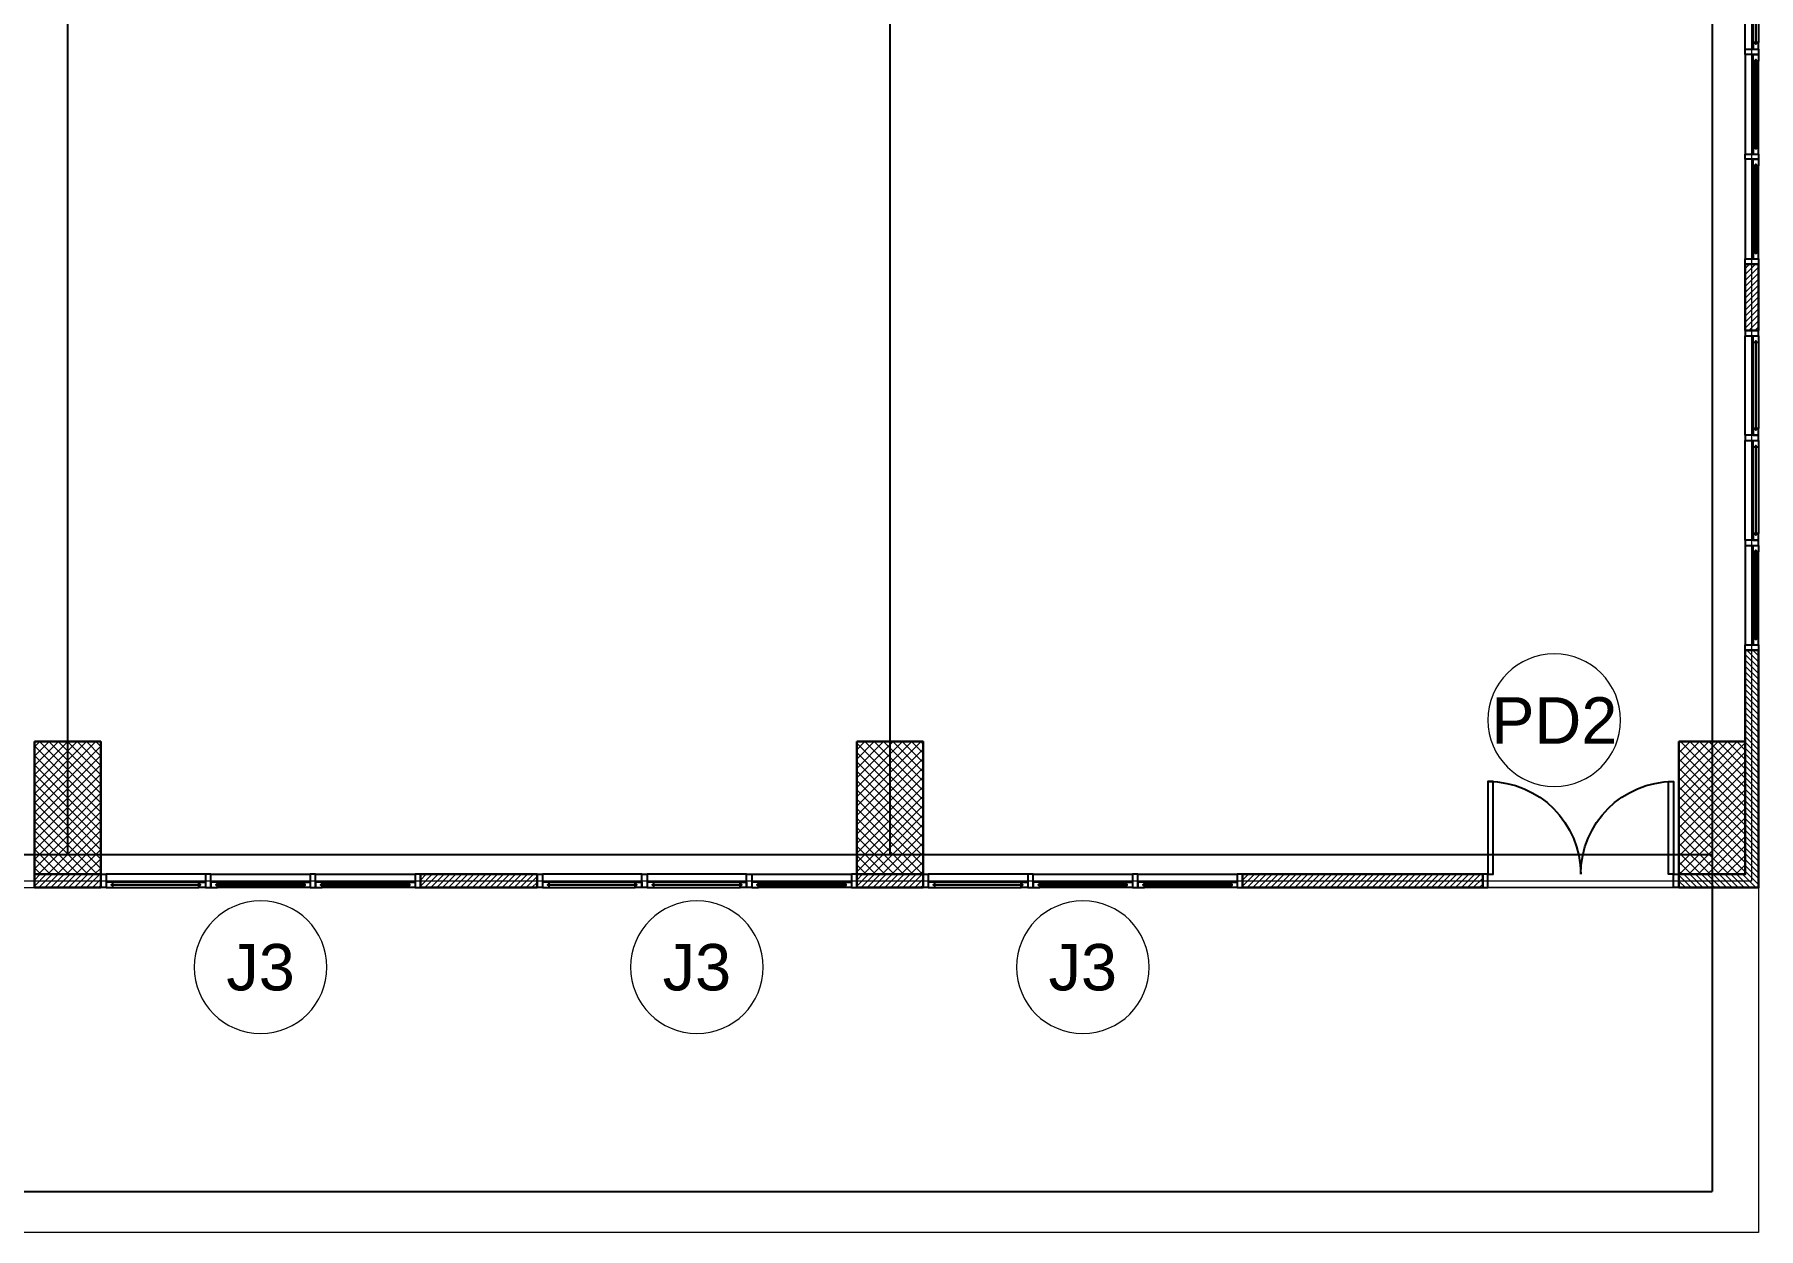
# Model space of a CAD drawing. Header units: millimetres. Extents: x -108 to 357, y -17 to 192.
# Drawn here: x 54.55 to 67.55, y 40.08 to 49.08 of the extents above; entities that cross this region are included whole.
import ezdxf
from ezdxf.enums import TextEntityAlignment as Align

# ---------------------------------------------------------------- set-up
doc = ezdxf.new("R2010")
doc.units = ezdxf.units.MM
for name, color, linetype, lineweight in [('ars', 11, 'Continuous', 0), ('KOL', 1, 'Continuous', 30), ('lan', 7, 'Continuous', 15), ('NOT', 7, 'Continuous', 20)]:
    doc.layers.add(name, color=color, linetype=linetype, lineweight=lineweight)
doc.layers.add('as', color=1, linetype='Continuous', plot=False)
doc.layers.add('Kusen', color=30, linetype='Continuous')
doc.layers.add('POLYLINE TPAK', color=4, linetype='Continuous', lineweight=20, plot=False)
doc.styles.add('S', font='simplex', dxfattribs={"width": 0.75})
doc.styles.get("Standard").update_dxf_attribs({"font": 'arial.ttf'})

# ---------------------------------------------------------------- blocks, each defined once
blk = doc.blocks.new('NAV')
blk.add_circle((0, -0.4), 0.4)
at = {"style": 'S', "width": 0.75, "flags": 4}
blk.add_attdef('AV', text='', height=0.3, dxfattribs=at).set_placement((0, -0.4), align=Align.MIDDLE)
blk = doc.blocks.new('k2')
at = {"layer": 'ars'}
h = blk.add_hatch(dxfattribs=at)
h.set_pattern_fill('_USER', color=256, scale=0.05, angle=45, double=1, pattern_type=0)
h.set_pattern_definition([(45, (0, -5), (-0.03535534, 0.03535534), []), (135, (0, -5), (-0.03535534, -0.03535534), [])])
h.paths.add_polyline_path([(-0.25, -0.5), (0.25, -0.5), (0.25, 0.5), (-0.25, 0.5)])
at = {"layer": 'KOL'}
blk.add_lwpolyline([(-0.25, -0.5), (0.25, -0.5), (0.25, 0.5), (-0.25, 0.5)], close=True, dxfattribs=at)
blk = doc.blocks.new('P-70-DOBLE')
at = {"layer": 'Kusen'}
for points in [[(102.301, -17.94), (102.341, -17.94), (102.341, -18.04), (102.301, -18.04)], [(103.781, -17.94), (103.741, -17.94), (103.741, -18.04), (103.781, -18.04)], [(102.341, -18.04), (102.381, -18.04), (102.381, -18.74), (102.341, -18.74)], [(103.741, -18.04), (103.701, -18.04), (103.701, -18.74), (103.741, -18.74)]]:
    blk.add_lwpolyline(points, close=True, dxfattribs=at)
for centre, start, end in [((102.341, -18.04), 270, 360), ((103.741, -18.04), 180, 270)]:
    blk.add_arc(centre, 0.7, start, end, dxfattribs=at)
blk = doc.blocks.new('BV 241')
at = {"layer": 'Kusen'}
for p, q in [((-0.415, 0), (-1.165, 0)), ((-1.115, 0.1), (-0.465, 0.1)), ((-0.465, 0.06), (-1.115, 0.06)), ((-0.375, 0), (0.375, 0)), ((0.325, 0.1), (-0.325, 0.1)), ((-0.325, 0.06), (0.325, 0.06)), ((1.115, 0.1), (0.465, 0.1)), ((0.465, 0.06), (1.115, 0.06)), ((0.415, 0), (1.165, 0))]:
    blk.add_line(p, q, dxfattribs=at)
for points in [[(-1.205, 0), (-1.165, 0), (-1.165, 0.1), (-1.205, 0.1)], [(-0.375, 0), (-0.415, 0), (-0.415, 0.1), (-0.375, 0.1)], [(0.415, 0), (0.375, 0), (0.375, 0.1), (0.415, 0.1)], [(1.205, 0), (1.165, 0), (1.165, 0.1), (1.205, 0.1)]]:
    blk.add_lwpolyline(points, close=True, dxfattribs=at)
for points in [[(-1.115, 0.0775), (-1.115, 0.06), (-1.165, 0.06), (-1.165, 0.1), (-1.115, 0.1), (-1.115, 0.0825), (-1.125, 0.0825), (-1.125, 0.0775), (-1.115, 0.0775)], [(-0.465, 0.0775), (-0.465, 0.06), (-0.415, 0.06), (-0.415, 0.1), (-0.465, 0.1), (-0.465, 0.0825), (-0.455, 0.0825), (-0.455, 0.0775), (-0.465, 0.0775)], [(-0.325, 0.0775), (-0.325, 0.06), (-0.375, 0.06), (-0.375, 0.1), (-0.325, 0.1), (-0.325, 0.0825), (-0.335, 0.0825), (-0.335, 0.0775), (-0.325, 0.0775)], [(0.325, 0.0775), (0.325, 0.06), (0.375, 0.06), (0.375, 0.1), (0.325, 0.1), (0.325, 0.0825), (0.335, 0.0825), (0.335, 0.0775), (0.325, 0.0775)], [(0.465, 0.0775), (0.465, 0.06), (0.415, 0.06), (0.415, 0.1), (0.465, 0.1), (0.465, 0.0825), (0.455, 0.0825), (0.455, 0.0775), (0.465, 0.0775)], [(1.115, 0.0775), (1.115, 0.06), (1.165, 0.06), (1.165, 0.1), (1.115, 0.1), (1.115, 0.0825), (1.125, 0.0825), (1.125, 0.0775), (1.115, 0.0775)]]:
    blk.add_lwpolyline(points, dxfattribs=at)
at = {"layer": 'Kusen', "color": 141}
for points in [[(-1.125, 0.0775), (-0.455, 0.0775), (-0.455, 0.0825), (-1.125, 0.0825)], [(0.335, 0.0775), (-0.335, 0.0775), (-0.335, 0.0825), (0.335, 0.0825)], [(1.125, 0.0775), (0.455, 0.0775), (0.455, 0.0825), (1.125, 0.0825)]]:
    blk.add_lwpolyline(points, close=True, dxfattribs=at)
blk = doc.blocks.new('A-DAS')
at = {"layer": 'ars'}
h = blk.add_hatch(dxfattribs=at)
h.set_pattern_fill('ANSI31', color=256, scale=0.01, angle=180, style=0)
h.set_pattern_definition([(225, (36.85, 10.7), (0.02245064, -0.02245064), [])])
h.paths.add_polyline_path([(36.95, 49.5), (36.85, 49.5), (36.85, 50), (36.95, 50)])
h = blk.add_hatch(dxfattribs=at)
h.set_pattern_fill('ANSI31', color=256, scale=0.25, angle=180, style=0)
h.set_pattern_definition([(315, (36.6, 3.045), (-0.022097087, -0.022097087), [])])
h.paths.add_polyline_path([(36.95, 47.09), (36.85, 47.09), (36.85, 45.4), (36.35, 45.4), (36.35, 45.3), (36.95, 45.3)])
h = blk.add_hatch(dxfattribs=at)
h.set_pattern_fill('ANSI31', color=256, scale=0.01, style=0)
h.set_pattern_definition([(45, (8.65, 45.3), (-0.02245064, 0.02245064), [])])
h.paths.add_polyline_path([(23.95, 45.3), (24.45, 45.3), (24.45, 45.4), (23.95, 45.4)])
h = blk.add_hatch(dxfattribs=at)
h.set_pattern_fill('ANSI31', color=256, scale=0.01, style=0)
h.set_pattern_definition([(45, (11.56, 45.3), (-0.02245064, 0.02245064), [])])
h.paths.add_polyline_path([(26.86, 45.3), (27.74, 45.3), (27.74, 45.4), (26.86, 45.4)])
h = blk.add_hatch(dxfattribs=at)
h.set_pattern_fill('ANSI31', color=256, scale=0.01, style=0)
h.set_pattern_definition([(45, (14.85, 45.3), (-0.02245064, 0.02245064), [])])
h.paths.add_polyline_path([(30.15, 45.3), (30.65, 45.3), (30.65, 45.4), (30.15, 45.4)])
h = blk.add_hatch(dxfattribs=at)
h.set_pattern_fill('ANSI31', color=256, scale=0.01, style=0)
h.set_pattern_definition([(45, (17.76, 45.3), (-0.02245064, 0.02245064), [])])
h.paths.add_polyline_path([(33.06, 45.3), (34.87, 45.3), (34.87, 45.4), (33.06, 45.4)])
at = {"layer": 'as'}
for p, q in [((24.2, 58.65), (24.2, 45.55)), ((30.4, 58.65), (30.4, 45.55)), ((36.6, 58.65), (36.6, 43.01)), ((-37.8, 45.55), (36.6, 45.55)), ((5.95, 43.01), (36.6, 43.01))]:
    blk.add_line(p, q, dxfattribs=at)
at = {"layer": 'KOL'}
for points in [[(36.85, 50), (36.95, 50), (36.95, 49.5), (36.85, 49.5)], [(36.85, 47.09), (36.85, 45.4), (36.35, 45.4), (36.35, 45.3), (36.95, 45.3), (36.95, 47.09)], [(23.95, 45.3), (24.45, 45.3), (24.45, 45.4), (23.95, 45.4)], [(26.86, 45.3), (27.74, 45.3), (27.74, 45.4), (26.86, 45.4)], [(30.15, 45.3), (30.65, 45.3), (30.65, 45.4), (30.15, 45.4)], [(33.06, 45.3), (34.87, 45.3), (34.87, 45.4), (33.06, 45.4)]]:
    blk.add_lwpolyline(points, close=True, dxfattribs=at)
at = {"layer": 'lan'}
for p, q in [((36.31, 45.3), (34.91, 45.3)), ((36.95, 45.3), (36.95, 42.71))]:
    blk.add_line(p, q, dxfattribs=at)
at = {"layer": 'POLYLINE TPAK', "color": 3}
for points in [[(-25.35, 2.45), (24.15, 2.45), (24.15, 0.544), (30.45, 0.544), (30.45, 2.45), (36.9, 2.45), (36.9, 15.95), (5.6, 15.95), (5.6, 18.05), (5.95, 18.05), (5.95, 43.25), (5.6, 43.25), (5.6, 45.35), (36.9, 45.35), (36.9, 58.85), (30.45, 58.85), (30.45, 60.75), (24.15, 60.75), (24.15, 58.85), (-25.35, 58.85)], [(6.1, 42.7), (6, 42.7), (6, 43.3), (5.65, 43.3), (5.65, 45.3), (36.95, 45.3), (36.95, 42.7), (6.1, 42.7)]]:
    blk.add_lwpolyline(points, dxfattribs=at)
at = {"layer": 'KOL', "xscale": -1, "rotation": 180}
for p in [(24.2, 45.9), (30.4, 45.9), (36.6, 45.9)]:
    blk.add_blockref('k2', p, dxfattribs=at)
at = {"layer": 'Kusen'}
for p, rotation in [((36.85, 51.205), 270), ((28.945, 45.4), 180)]:
    blk.add_blockref('BV 241', p, dxfattribs=dict(at, rotation=rotation))
at = {"layer": 'Kusen', "xscale": -1}
for p, rotation in [((36.85, 48.295), 270), ((25.655, 45.4), 180), ((31.855, 45.4), 180)]:
    blk.add_blockref('BV 241', p, dxfattribs=dict(at, rotation=rotation))
at = {"layer": 'lan', "color": 2, "xscale": -1, "rotation": 180}
blk.add_blockref('P-70-DOBLE', (-67.431, 27.36), dxfattribs=at)

msp = doc.modelspace()

# ---------------------------------------------------------------- block references
msp.add_blockref('A-DAS', (30.6, -2.65))
at = {"layer": 'NOT'}
ref = msp.add_blockref('NAV', (66.01, 43.41234), dxfattribs=dict(at, xscale=-1.25, yscale=1.25, zscale=1.25, rotation=180))
ref.add_attrib('AV', 'PD2', dxfattribs={"layer": '0', "height": 0.35, "flags": 4}).set_placement((66.01, 43.91234), align=Align.MIDDLE)
ref = msp.add_blockref('NAV', (56.255, 41.55), dxfattribs=dict(at, xscale=-1.25, yscale=1.25, zscale=1.25, rotation=180))
ref.add_attrib('AV', 'J3', dxfattribs={"layer": '0', "height": 0.35, "flags": 4}).set_placement((56.255, 42.05), align=Align.MIDDLE)
ref = msp.add_blockref('NAV', (59.545, 41.55), dxfattribs=dict(at, xscale=-1.25, yscale=1.25, zscale=1.25, rotation=180))
ref.add_attrib('AV', 'J3', dxfattribs={"layer": '0', "height": 0.35, "flags": 4}).set_placement((59.545, 42.05), align=Align.MIDDLE)
ref = msp.add_blockref('NAV', (62.455, 41.55), dxfattribs=dict(at, xscale=-1.25, yscale=1.25, zscale=1.25, rotation=180))
ref.add_attrib('AV', 'J3', dxfattribs={"layer": '0', "height": 0.35, "flags": 4}).set_placement((62.455, 42.05), align=Align.MIDDLE)

doc.saveas('drawing.dxf')
